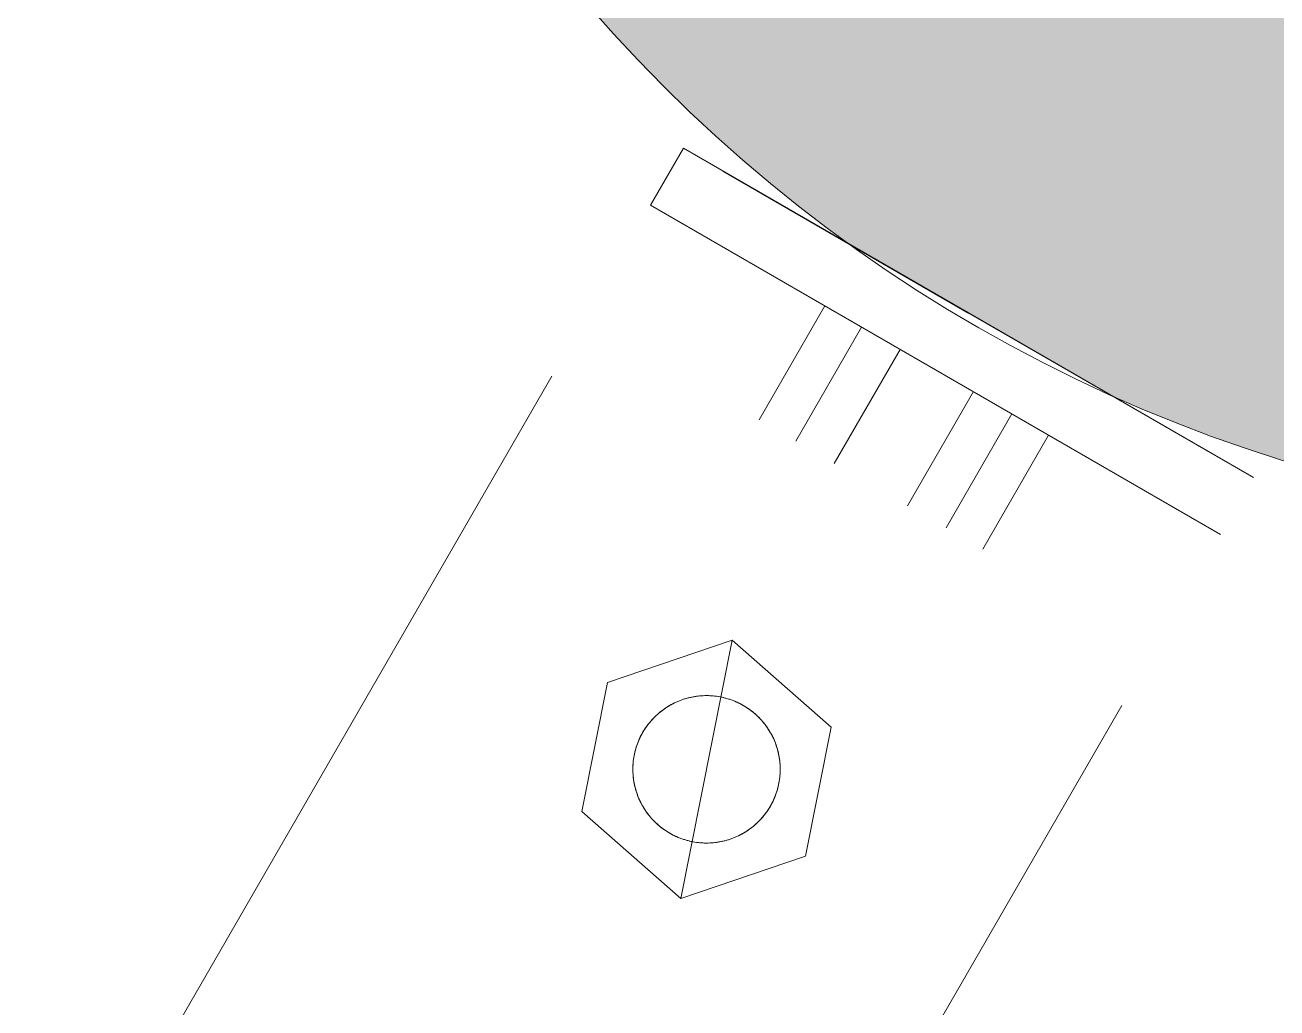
# Model space of a CAD drawing. Header units: millimetres. Extents: x 1.5 to 37.9, y -0.3 to 12.6.
# Drawn here: x 5.6119 to 5.707, y 2.6963 to 2.771 of the extents above; entities that cross this region are included whole.
import ezdxf

# ---------------------------------------------------------------- set-up
doc = ezdxf.new("R2010")
doc.units = ezdxf.units.MM
for name, color, linetype, lineweight in [('0.2', 6, 'Continuous', 15), ('0.3', 4, 'Continuous', 20), ('0.6', 1, 'Continuous', 60)]:
    doc.layers.add(name, color=color, linetype=linetype, lineweight=lineweight)

msp = doc.modelspace()

# ---------------------------------------------------------------- hatches: boundary and pattern name
at = {"layer": '0.6'}
h = msp.add_hatch(color=256, dxfattribs=at)
h.dxf.hatch_style = 1
h.paths.add_polyline_path([(5.721316, 2.959849, 0.084423), (5.68521, 2.946907), (5.683043, 2.945656, 0.21922), (5.628633, 2.866918), (5.662684, 2.866918, -0.275691), (5.721316, 2.925775)])
h.paths.add_polyline_path([(5.761316, 2.959849), (5.761316, 2.925775, -0.275691), (5.819947, 2.866918), (5.853999, 2.866918, 0.315371)])
h.paths.add_polyline_path([(5.853891, 2.826918), (5.819794, 2.826918, -0.273624), (5.761316, 2.768665), (5.761316, 2.73459, 0.313898)])
h.paths.add_polyline_path([(5.662838, 2.826918), (5.62874, 2.826918, 0.194312), (5.674414, 2.754432), (5.694412, 2.742886, 0.061764), (5.721316, 2.73459), (5.721316, 2.768665, -0.273624)])

# ---------------------------------------------------------------- linework, layer by layer
at = {"extrusion": (5.99695e-13, 1, 5.88456e-07)}
msp.add_lwpolyline([(-5.661945, 1.27466), (-5.661945, 1.35466)], dxfattribs=at)
at = {"extrusion": (3.97938e-14, 1, -1.51567e-07)}
msp.add_lwpolyline([(-5.705246, 1.274662), (-5.705246, 1.354662)], dxfattribs=at)
at = {"extrusion": (5.16305e-14, 1, -1.72657e-07)}
msp.add_lwpolyline([(-5.702746, 1.274662), (-5.702746, 1.354662)], dxfattribs=at)
at = {"layer": '0.2', "extrusion": (0.866031, -0.49999, 1.47234e-15)}
msp.add_lwpolyline([(5.202574, 1.254662), (5.203018, 1.254667), (5.203466, 1.254682), (5.203917, 1.254707), (5.204371, 1.254743), (5.204829, 1.254789), (5.205288, 1.254847), (5.20575, 1.254916), (5.206214, 1.254996), (5.206678, 1.255087), (5.207144, 1.255191), (5.207611, 1.255306), (5.208077, 1.255434), (5.208544, 1.255573), (5.209009, 1.255725), (5.209474, 1.255889), (5.209936, 1.256066), (5.210397, 1.256255), (5.210854, 1.256456), (5.211309, 1.25667), (5.21176, 1.256896), (5.212207, 1.257134), (5.212649, 1.257385), (5.213087, 1.257647), (5.213518, 1.257922), (5.213944, 1.258208), (5.214363, 1.258506), (5.214775, 1.258815), (5.21518, 1.259135), (5.215577, 1.259466), (5.215966, 1.259807), (5.216346, 1.260158), (5.216716, 1.26052), (5.217078, 1.26089), (5.217429, 1.26127), (5.217771, 1.261659), (5.218101, 1.262056), (5.218421, 1.262461), (5.21873, 1.262873), (5.219028, 1.263292), (5.219314, 1.263718), (5.219589, 1.264149), (5.219851, 1.264587), (5.220102, 1.265029), (5.22034, 1.265476), (5.220566, 1.265927), (5.22078, 1.266382), (5.220981, 1.266839), (5.22117, 1.2673), (5.221347, 1.267762), (5.221511, 1.268227), (5.221663, 1.268692), (5.221802, 1.269159), (5.22193, 1.269625), (5.222045, 1.270092), (5.222149, 1.270558), (5.22224, 1.271023), (5.222321, 1.271486), (5.222389, 1.271948), (5.222447, 1.272408), (5.222493, 1.272865), (5.222529, 1.273319), (5.222554, 1.27377), (5.222569, 1.274218), (5.222574, 1.274662)], dxfattribs=at)
at = {"layer": '0.2'}
for points in [[(5.661945, 2.761631), (5.659445, 2.757301)], [(5.705246, 2.736632), (5.661945, 2.761631)], [(5.705246, 2.736632), (5.661945, 2.761631)], [(5.702746, 2.732301), (5.659445, 2.757301)], [(5.702746, 2.732301), (5.659445, 2.757301)], [(5.667697, 2.740989), (5.672697, 2.74965)], [(5.667697, 2.740989), (5.672697, 2.74965)], [(5.667697, 2.740989), (5.672697, 2.74965)], [(5.670478, 2.739384), (5.675478, 2.748045)], [(5.670478, 2.739384), (5.675478, 2.748045)], [(5.670478, 2.739384), (5.675478, 2.748045)], [(5.67341, 2.737691), (5.67841, 2.746352)], [(5.67341, 2.737691), (5.67841, 2.746352)], [(5.67341, 2.737691), (5.67841, 2.746352)], [(5.611946, 2.675028), (5.651945, 2.74431)], [(5.611946, 2.675028), (5.651945, 2.74431)], [(5.678971, 2.734481), (5.683971, 2.743141)], [(5.678971, 2.734481), (5.683971, 2.743141)], [(5.678971, 2.734481), (5.683971, 2.743141)], [(5.681903, 2.732788), (5.686903, 2.741448)], [(5.681903, 2.732788), (5.686903, 2.741448)], [(5.681903, 2.732788), (5.686903, 2.741448)], [(5.684684, 2.731183), (5.689684, 2.739843)], [(5.684684, 2.731183), (5.689684, 2.739843)], [(5.684684, 2.731183), (5.689684, 2.739843)], [(5.665662, 2.72427), (5.656191, 2.72106)], [(5.665662, 2.72427), (5.656191, 2.72106)], [(5.656191, 2.72106), (5.665662, 2.72427)], [(5.656191, 2.72106), (5.665662, 2.72427)], [(5.661752, 2.704656), (5.665662, 2.72427)], [(5.673177, 2.717673), (5.665662, 2.72427)], [(5.673177, 2.717673), (5.665662, 2.72427)], [(5.665662, 2.72427), (5.673177, 2.717674)], [(5.665662, 2.72427), (5.673177, 2.717674)], [(5.656191, 2.72106), (5.654236, 2.711253)], [(5.656191, 2.72106), (5.654236, 2.711253)], [(5.654236, 2.711253), (5.656191, 2.72106)], [(5.654236, 2.711253), (5.656191, 2.72106)], [(5.655247, 2.650028), (5.695246, 2.719311)], [(5.655247, 2.650028), (5.695246, 2.719311)], [(5.671222, 2.707866), (5.673177, 2.717673)], [(5.671222, 2.707866), (5.673177, 2.717673)], [(5.673177, 2.717674), (5.671223, 2.707867)], [(5.673177, 2.717674), (5.671223, 2.707867)], [(5.654236, 2.711253), (5.661752, 2.704656)], [(5.654236, 2.711253), (5.661752, 2.704656)], [(5.661752, 2.704656), (5.654236, 2.711253)], [(5.661752, 2.704656), (5.654236, 2.711253)], [(5.671223, 2.707867), (5.661752, 2.704656)], [(5.671223, 2.707867), (5.661752, 2.704656)], [(5.661752, 2.704656), (5.671222, 2.707866)], [(5.661752, 2.704656), (5.671222, 2.707866)]]:
    msp.add_lwpolyline(points, dxfattribs=at)
at = {"layer": '0.2', "extrusion": (-2.51784e-08, 1.45355e-08, 1)}
msp.add_lwpolyline([(5.683632, 2.749082), (5.66494, 2.759873)], dxfattribs=at)
at = {"layer": '0.2', "extrusion": (0.866031, -0.49999, -1.81771e-16)}
msp.add_lwpolyline([(5.217574, 1.274662), (5.217571, 1.274329), (5.217559, 1.273993), (5.21754, 1.273655), (5.217514, 1.273314), (5.217479, 1.272971), (5.217436, 1.272626), (5.217384, 1.27228), (5.217324, 1.271932), (5.217255, 1.271584), (5.217177, 1.271234), (5.217091, 1.270884), (5.216995, 1.270534), (5.216891, 1.270185), (5.216777, 1.269836), (5.216654, 1.269487), (5.216521, 1.26914), (5.216379, 1.268795), (5.216228, 1.268452), (5.216068, 1.268111), (5.215899, 1.267772), (5.21572, 1.267437), (5.215532, 1.267105), (5.215335, 1.266777), (5.215129, 1.266454), (5.214915, 1.266134), (5.214691, 1.26582), (5.21446, 1.265511), (5.21422, 1.265207), (5.213971, 1.26491), (5.213715, 1.264618), (5.213452, 1.264333), (5.213181, 1.264055), (5.212903, 1.263784), (5.212618, 1.263521), (5.212326, 1.263265), (5.212029, 1.263016), (5.211725, 1.262776), (5.211416, 1.262545), (5.211102, 1.262321), (5.210782, 1.262107), (5.210459, 1.261901), (5.210131, 1.261704), (5.209799, 1.261516), (5.209464, 1.261338), (5.209125, 1.261168), (5.208784, 1.261008), (5.208441, 1.260857), (5.208096, 1.260715), (5.207749, 1.260583), (5.207401, 1.260459), (5.207051, 1.260345), (5.206702, 1.260241), (5.206352, 1.260145), (5.206002, 1.260059), (5.205652, 1.259981), (5.205304, 1.259912), (5.204956, 1.259852), (5.20461, 1.259801), (5.204265, 1.259757), (5.203922, 1.259722), (5.203581, 1.259696), (5.203243, 1.259677), (5.202907, 1.259665), (5.202574, 1.259662)], dxfattribs=at)
at = {"layer": '0.2', "extrusion": (5.57501e-13, 1, 5.67366e-07)}
msp.add_lwpolyline([(-5.659445, 1.27466), (-5.659445, 1.35466)], dxfattribs=at)
at = {"layer": '0.2', "extrusion": (0.045215, 0.987033, -0.154018)}
for points in [[(-5.543778, 1.758381), (-5.540927, 1.767966)], [(-5.543778, 1.728858), (-5.540927, 1.738443)], [(-5.543778, 1.758248), (-5.540927, 1.767833)], [(-5.552487, 1.755754), (-5.546785, 1.774924)], [(-5.552487, 1.726232), (-5.546785, 1.745402)], [(-5.555494, 1.772298), (-5.558344, 1.762713)], [(-5.555494, 1.742775), (-5.558344, 1.73319)], [(-5.555494, 1.772165), (-5.558344, 1.76258)], [(-5.53918, 1.757013), (-5.536329, 1.766598)], [(-5.53918, 1.72749), (-5.536329, 1.737075)], [(-5.53918, 1.75688), (-5.536329, 1.766465)], [(-5.550895, 1.77093), (-5.553746, 1.761345)], [(-5.550895, 1.741408), (-5.553746, 1.731823)], [(-5.550895, 1.770798), (-5.553746, 1.761213)]]:
    msp.add_lwpolyline(points, dxfattribs=at)
at = {"layer": '0.2', "extrusion": (0.199593, 0.944042, 0.262577)}
for points in [[(-4.981241, 0.259862), (-4.987512, 0.26765)], [(-4.981241, 0.231031), (-4.987512, 0.23882)], [(-4.981241, 0.259732), (-4.987512, 0.267521)], [(-4.999888, 0.257685), (-4.993617, 0.249896)], [(-4.999888, 0.228855), (-4.993617, 0.221066)], [(-4.999888, 0.257556), (-4.993617, 0.249767)], [(-4.97814, 0.262358), (-4.984412, 0.270147)], [(-4.97814, 0.233527), (-4.984412, 0.241316)], [(-4.97814, 0.262228), (-4.984412, 0.270017)], [(-4.996788, 0.260182), (-4.990516, 0.252393)], [(-4.996788, 0.231351), (-4.990516, 0.223562)], [(-4.996788, 0.260052), (-4.990516, 0.252263)]]:
    msp.add_lwpolyline(points, dxfattribs=at)
at = {"layer": '0.2', "extrusion": (0.19123, -0.31795, 0.928622)}
msp.add_lwpolyline([(6.287464, 0.201253), (6.28744, 0.201293), (6.28744, 0.201293), (6.287443, 0.201288)], close=True, dxfattribs=at)
at = {"layer": '0.2', "extrusion": (1, -2.25368e-08, -0.000114087)}
msp.add_lwpolyline([(2.74912, 1.978536), (2.749099, 1.870371)], dxfattribs=at)
at = {"layer": '0.2', "extrusion": (2.51777e-08, -1.45368e-08, 1)}
msp.add_lwpolyline([(5.683603, 2.749099), (5.702294, 2.738307)], dxfattribs=at)
at = {"layer": '0.2', "extrusion": (7.95454e-09, 1, -6.77715e-05)}
msp.add_lwpolyline([(-5.683615, 1.978074), (-5.683613, 1.999741)], dxfattribs=at)
at = {"layer": '0.2', "extrusion": (1, -2.25288e-08, -0.000114026)}
msp.add_lwpolyline([(2.749103, 1.978536), (2.749082, 1.870371)], dxfattribs=at)
at = {"layer": '0.2', "extrusion": (0.169311, -0.097749, 0.980703)}
for points in [[(5.217574, -3.226466), (5.217574, -3.216466)], [(5.217574, -3.232307), (5.217574, -3.222307)], [(5.217574, -3.226492), (5.217574, -3.216492)], [(5.217574, -3.216466), (5.217574, -3.226466)], [(5.217574, -3.222307), (5.217574, -3.232307)], [(5.217574, -3.216492), (5.217574, -3.226492)], [(5.207574, -3.226466), (5.207574, -3.216466)], [(5.207574, -3.232307), (5.207574, -3.222307)], [(5.207574, -3.226492), (5.207574, -3.216492)], [(5.207574, -3.216466), (5.207574, -3.226466)], [(5.207574, -3.222307), (5.207574, -3.232307)], [(5.207574, -3.216492), (5.207574, -3.226492)]]:
    msp.add_lwpolyline(points, dxfattribs=at)
at = {"layer": '0.2', "extrusion": (0.49999, 0.866031, 9.53668e-15)}
for points in [[(-3.552523, 1.321646), (-3.552587, 1.321539), (-3.552648, 1.32143), (-3.552708, 1.321318), (-3.552765, 1.321204), (-3.552821, 1.321088), (-3.552874, 1.32097), (-3.552925, 1.32085), (-3.552973, 1.320727), (-3.553019, 1.320603), (-3.553062, 1.320476), (-3.553102, 1.320348), (-3.553139, 1.320218), (-3.553174, 1.320086), (-3.553205, 1.319953), (-3.553233, 1.319818), (-3.553259, 1.319682), (-3.55328, 1.319544), (-3.553299, 1.319405), (-3.553314, 1.319266), (-3.553325, 1.319125), (-3.553333, 1.318983), (-3.553338, 1.318841), (-3.553339, 1.318698), (-3.553336, 1.318555), (-3.55333, 1.318412), (-3.553319, 1.318268), (-3.553305, 1.318125), (-3.553288, 1.317982), (-3.553266, 1.317839), (-3.553241, 1.317696), (-3.553213, 1.317554), (-3.55318, 1.317413), (-3.553144, 1.317273), (-3.553104, 1.317133), (-3.553061, 1.316995), (-3.553014, 1.316858), (-3.552964, 1.316723), (-3.552911, 1.316589), (-3.552854, 1.316457), (-3.552794, 1.316327), (-3.55273, 1.316198), (-3.552664, 1.316072), (-3.552595, 1.315948), (-3.552522, 1.315826), (-3.552448, 1.315706), (-3.55237, 1.315589), (-3.55229, 1.315474), (-3.552207, 1.315362), (-3.552122, 1.315253), (-3.552035, 1.315146), (-3.551946, 1.315042), (-3.551855, 1.314941), (-3.551762, 1.314842), (-3.551667, 1.314747), (-3.551571, 1.314654), (-3.551473, 1.314565), (-3.551374, 1.314478), (-3.551273, 1.314394), (-3.551172, 1.314314), (-3.551069, 1.314236), (-3.550966, 1.314162), (-3.550862, 1.31409), (-3.550757, 1.314021), (-3.550652, 1.313955), (-3.550545, 1.313892), (-3.550436, 1.313831), (-3.550324, 1.313771), (-3.55021, 1.313713), (-3.550094, 1.313658), (-3.549976, 1.313605), (-3.549855, 1.313554), (-3.549733, 1.313506), (-3.549609, 1.31346), (-3.549482, 1.313417), (-3.549354, 1.313377), (-3.549224, 1.31334), (-3.549092, 1.313305), (-3.548959, 1.313274), (-3.548824, 1.313245), (-3.548687, 1.31322), (-3.54855, 1.313198), (-3.548411, 1.31318), (-3.548271, 1.313165), (-3.548131, 1.313153), (-3.547989, 1.313145), (-3.547847, 1.313141), (-3.547704, 1.31314), (-3.547561, 1.313143), (-3.547418, 1.313149), (-3.547274, 1.31316), (-3.547131, 1.313173), (-3.546987, 1.313191), (-3.546844, 1.313212), (-3.546702, 1.313237), (-3.54656, 1.313266), (-3.546419, 1.313299), (-3.546278, 1.313335), (-3.546139, 1.313374), (-3.546001, 1.313418), (-3.545864, 1.313464), (-3.545729, 1.313515), (-3.545595, 1.313568), (-3.545463, 1.313625), (-3.545333, 1.313685), (-3.545204, 1.313749), (-3.545078, 1.313815), (-3.544954, 1.313884), (-3.544832, 1.313956), (-3.544712, 1.314031), (-3.544595, 1.314109), (-3.54448, 1.314189), (-3.544368, 1.314272), (-3.544258, 1.314357), (-3.544152, 1.314444), (-3.544048, 1.314533), (-3.543946, 1.314624), (-3.543848, 1.314717), (-3.543753, 1.314812), (-3.54366, 1.314908), (-3.54357, 1.315006), (-3.543484, 1.315105), (-3.5434, 1.315205), (-3.54332, 1.315307), (-3.543242, 1.315409), (-3.543167, 1.315513), (-3.543096, 1.315617), (-3.543027, 1.315722), (-3.542961, 1.315827), (-3.542898, 1.315934), (-3.542836, 1.316043), (-3.542777, 1.316155), (-3.542719, 1.316269), (-3.542664, 1.316385), (-3.542611, 1.316503), (-3.54256, 1.316623), (-3.542512, 1.316746), (-3.542466, 1.31687), (-3.542423, 1.316997), (-3.542383, 1.317125), (-3.542345, 1.317255), (-3.542311, 1.317387), (-3.542279, 1.31752), (-3.542251, 1.317655), (-3.542226, 1.317791), (-3.542204, 1.317929), (-3.542186, 1.318068), (-3.542171, 1.318207), (-3.542159, 1.318348), (-3.542151, 1.31849), (-3.542147, 1.318632), (-3.542146, 1.318775), (-3.542149, 1.318918), (-3.542155, 1.319061), (-3.542165, 1.319205), (-3.542179, 1.319348), (-3.542197, 1.319491), (-3.542218, 1.319634), (-3.542243, 1.319777), (-3.542272, 1.319919), (-3.542304, 1.32006), (-3.542341, 1.3202), (-3.54238, 1.32034), (-3.542423, 1.320478), (-3.54247, 1.320615), (-3.54252, 1.32075), (-3.542574, 1.320884), (-3.542631, 1.321016), (-3.542691, 1.321146), (-3.542754, 1.321275), (-3.542821, 1.321401), (-3.54289, 1.321525), (-3.542962, 1.321647), (-3.543037, 1.321767), (-3.543115, 1.321884), (-3.543195, 1.321999), (-3.543277, 1.322111), (-3.543362, 1.32222), (-3.543449, 1.322327), (-3.543539, 1.322431), (-3.54363, 1.322532), (-3.543723, 1.322631), (-3.543818, 1.322726), (-3.543914, 1.322819), (-3.544012, 1.322908), (-3.544111, 1.322995), (-3.544211, 1.323079), (-3.544313, 1.323159), (-3.544415, 1.323237), (-3.544519, 1.323311), (-3.544623, 1.323383), (-3.544728, 1.323452), (-3.544833, 1.323518), (-3.54494, 1.323581), (-3.545049, 1.323642), (-3.545161, 1.323702), (-3.545274, 1.32376), (-3.545391, 1.323815), (-3.545509, 1.323868), (-3.545629, 1.323919), (-3.545752, 1.323967), (-3.545876, 1.324013), (-3.546003, 1.324056), (-3.546131, 1.324096), (-3.546261, 1.324133), (-3.546393, 1.324168), (-3.546526, 1.324199), (-3.546661, 1.324228), (-3.546797, 1.324253), (-3.546935, 1.324275), (-3.547074, 1.324293), (-3.547213, 1.324308), (-3.547354, 1.32432), (-3.547496, 1.324328), (-3.547638, 1.324332), (-3.54778, 1.324333), (-3.547924, 1.32433), (-3.548067, 1.324324), (-3.54821, 1.324314), (-3.548354, 1.3243), (-3.548497, 1.324282), (-3.54864, 1.324261), (-3.548783, 1.324236), (-3.548925, 1.324207), (-3.549066, 1.324174), (-3.549206, 1.324138), (-3.549345, 1.324099), (-3.549484, 1.324055), (-3.54962, 1.324009), (-3.549756, 1.323958), (-3.54989, 1.323905), (-3.550022, 1.323848), (-3.550152, 1.323788), (-3.55028, 1.323724), (-3.550407, 1.323658), (-3.550531, 1.323589), (-3.550653, 1.323517), (-3.550773, 1.323442), (-3.55089, 1.323364), (-3.551005, 1.323284), (-3.551117, 1.323201), (-3.551226, 1.323116), (-3.551333, 1.323029), (-3.551437, 1.32294), (-3.551538, 1.322849), (-3.551637, 1.322756), (-3.551732, 1.322661), (-3.551825, 1.322565), (-3.551914, 1.322467), (-3.552001, 1.322368), (-3.552084, 1.322268), (-3.552165, 1.322166), (-3.552243, 1.322064), (-3.552317, 1.32196), (-3.552389, 1.321856), (-3.552458, 1.321751)], [(-3.552523, 1.291767), (-3.552587, 1.29166), (-3.552648, 1.29155), (-3.552708, 1.291439), (-3.552765, 1.291325), (-3.552821, 1.291209), (-3.552874, 1.291091), (-3.552925, 1.29097), (-3.552973, 1.290848), (-3.553019, 1.290723), (-3.553062, 1.290597), (-3.553102, 1.290469), (-3.553139, 1.290339), (-3.553174, 1.290207), (-3.553205, 1.290074), (-3.553233, 1.289939), (-3.553259, 1.289802), (-3.55328, 1.289665), (-3.553299, 1.289526), (-3.553314, 1.289386), (-3.553325, 1.289246), (-3.553333, 1.289104), (-3.553338, 1.288962), (-3.553339, 1.288819), (-3.553336, 1.288676), (-3.55333, 1.288533), (-3.553319, 1.288389), (-3.553305, 1.288246), (-3.553288, 1.288102), (-3.553266, 1.287959), (-3.553241, 1.287817), (-3.553213, 1.287675), (-3.55318, 1.287534), (-3.553144, 1.287393), (-3.553104, 1.287254), (-3.553061, 1.287116), (-3.553014, 1.286979), (-3.552964, 1.286844), (-3.552911, 1.28671), (-3.552854, 1.286578), (-3.552794, 1.286448), (-3.55273, 1.286319), (-3.552664, 1.286193), (-3.552595, 1.286069), (-3.552522, 1.285947), (-3.552448, 1.285827), (-3.55237, 1.28571), (-3.55229, 1.285595), (-3.552207, 1.285483), (-3.552122, 1.285373), (-3.552035, 1.285267), (-3.551946, 1.285163), (-3.551855, 1.285061), (-3.551762, 1.284963), (-3.551667, 1.284868), (-3.551571, 1.284775), (-3.551473, 1.284685), (-3.551374, 1.284599), (-3.551273, 1.284515), (-3.551172, 1.284435), (-3.551069, 1.284357), (-3.550966, 1.284282), (-3.550862, 1.284211), (-3.550757, 1.284142), (-3.550652, 1.284076), (-3.550545, 1.284013), (-3.550436, 1.283951), (-3.550324, 1.283892), (-3.55021, 1.283834), (-3.550094, 1.283779), (-3.549976, 1.283726), (-3.549855, 1.283675), (-3.549733, 1.283627), (-3.549609, 1.283581), (-3.549482, 1.283538), (-3.549354, 1.283498), (-3.549224, 1.28346), (-3.549092, 1.283426), (-3.548959, 1.283394), (-3.548824, 1.283366), (-3.548687, 1.283341), (-3.54855, 1.283319), (-3.548411, 1.283301), (-3.548271, 1.283286), (-3.548131, 1.283274), (-3.547989, 1.283266), (-3.547847, 1.283262), (-3.547704, 1.283261), (-3.547561, 1.283264), (-3.547418, 1.28327), (-3.547274, 1.28328), (-3.547131, 1.283294), (-3.546987, 1.283312), (-3.546844, 1.283333), (-3.546702, 1.283358), (-3.54656, 1.283387), (-3.546419, 1.283419), (-3.546278, 1.283456), (-3.546139, 1.283495), (-3.546001, 1.283538), (-3.545864, 1.283585), (-3.545729, 1.283635), (-3.545595, 1.283689), (-3.545463, 1.283746), (-3.545333, 1.283806), (-3.545204, 1.283869), (-3.545078, 1.283936), (-3.544954, 1.284005), (-3.544832, 1.284077), (-3.544712, 1.284152), (-3.544595, 1.28423), (-3.54448, 1.28431), (-3.544368, 1.284392), (-3.544258, 1.284477), (-3.544152, 1.284564), (-3.544048, 1.284654), (-3.543946, 1.284745), (-3.543848, 1.284838), (-3.543753, 1.284933), (-3.54366, 1.285029), (-3.54357, 1.285127), (-3.543484, 1.285226), (-3.5434, 1.285326), (-3.54332, 1.285428), (-3.543242, 1.28553), (-3.543167, 1.285634), (-3.543096, 1.285738), (-3.543027, 1.285843), (-3.542961, 1.285948), (-3.542898, 1.286055), (-3.542836, 1.286164), (-3.542777, 1.286276), (-3.542719, 1.286389), (-3.542664, 1.286505), (-3.542611, 1.286624), (-3.54256, 1.286744), (-3.542512, 1.286867), (-3.542466, 1.286991), (-3.542423, 1.287118), (-3.542383, 1.287246), (-3.542345, 1.287376), (-3.542311, 1.287508), (-3.542279, 1.287641), (-3.542251, 1.287776), (-3.542226, 1.287912), (-3.542204, 1.28805), (-3.542186, 1.288188), (-3.542171, 1.288328), (-3.542159, 1.288469), (-3.542151, 1.28861), (-3.542147, 1.288753), (-3.542146, 1.288895), (-3.542149, 1.289038), (-3.542155, 1.289182), (-3.542165, 1.289325), (-3.542179, 1.289469), (-3.542197, 1.289612), (-3.542218, 1.289755), (-3.542243, 1.289898), (-3.542272, 1.29004), (-3.542304, 1.290181), (-3.542341, 1.290321), (-3.54238, 1.29046), (-3.542423, 1.290599), (-3.54247, 1.290735), (-3.54252, 1.290871), (-3.542574, 1.291005), (-3.542631, 1.291137), (-3.542691, 1.291267), (-3.542754, 1.291395), (-3.542821, 1.291522), (-3.54289, 1.291646), (-3.542962, 1.291768), (-3.543037, 1.291888), (-3.543115, 1.292005), (-3.543195, 1.29212), (-3.543277, 1.292232), (-3.543362, 1.292341), (-3.543449, 1.292448), (-3.543539, 1.292552), (-3.54363, 1.292653), (-3.543723, 1.292752), (-3.543818, 1.292847), (-3.543914, 1.29294), (-3.544012, 1.293029), (-3.544111, 1.293116), (-3.544211, 1.293199), (-3.544313, 1.29328), (-3.544415, 1.293358), (-3.544519, 1.293432), (-3.544623, 1.293504), (-3.544728, 1.293573), (-3.544833, 1.293638), (-3.54494, 1.293702), (-3.545049, 1.293763), (-3.545161, 1.293823), (-3.545274, 1.29388), (-3.545391, 1.293936), (-3.545509, 1.293989), (-3.545629, 1.29404), (-3.545752, 1.294088), (-3.545876, 1.294134), (-3.546003, 1.294177), (-3.546131, 1.294217), (-3.546261, 1.294254), (-3.546393, 1.294289), (-3.546526, 1.29432), (-3.546661, 1.294348), (-3.546797, 1.294374), (-3.546935, 1.294395), (-3.547074, 1.294414), (-3.547213, 1.294429), (-3.547354, 1.29444), (-3.547496, 1.294448), (-3.547638, 1.294453), (-3.54778, 1.294454), (-3.547924, 1.294451), (-3.548067, 1.294444), (-3.54821, 1.294434), (-3.548354, 1.29442), (-3.548497, 1.294403), (-3.54864, 1.294381), (-3.548783, 1.294356), (-3.548925, 1.294328), (-3.549066, 1.294295), (-3.549206, 1.294259), (-3.549345, 1.294219), (-3.549484, 1.294176), (-3.54962, 1.294129), (-3.549756, 1.294079), (-3.54989, 1.294026), (-3.550022, 1.293969), (-3.550152, 1.293909), (-3.55028, 1.293845), (-3.550407, 1.293779), (-3.550531, 1.29371), (-3.550653, 1.293637), (-3.550773, 1.293562), (-3.55089, 1.293485), (-3.551005, 1.293405), (-3.551117, 1.293322), (-3.551226, 1.293237), (-3.551333, 1.29315), (-3.551437, 1.293061), (-3.551538, 1.29297), (-3.551637, 1.292877), (-3.551732, 1.292782), (-3.551825, 1.292686), (-3.551914, 1.292588), (-3.552001, 1.292489), (-3.552084, 1.292388), (-3.552165, 1.292287), (-3.552243, 1.292184), (-3.552317, 1.292081), (-3.552389, 1.291977), (-3.552458, 1.291872)]]:
    msp.add_lwpolyline(points, close=True, dxfattribs=at)
at = {"layer": '0.2', "extrusion": (0.49999, 0.866031, 2.63427e-15)}
for points in [[(-3.541146, 1.311221), (-3.550953, 1.309266), (-3.557549, 1.316781), (-3.554339, 1.326252), (-3.544532, 1.328207), (-3.537935, 1.320692)], [(-3.541146, 1.281342), (-3.550953, 1.279387), (-3.557549, 1.286902), (-3.554339, 1.296373), (-3.544532, 1.298328), (-3.537935, 1.290812)]]:
    msp.add_lwpolyline(points, close=True, dxfattribs=at)
at = {"layer": '0.2', "extrusion": (0.866031, -0.49999, 4.9078e-15)}
msp.add_lwpolyline([(5.202574, 1.254662), (5.203018, 1.254667), (5.203466, 1.254682), (5.203917, 1.254707), (5.204371, 1.254743), (5.204829, 1.254789), (5.205288, 1.254847), (5.20575, 1.254916), (5.206214, 1.254996), (5.206678, 1.255087), (5.207144, 1.255191), (5.207611, 1.255306), (5.208077, 1.255434), (5.208544, 1.255573), (5.209009, 1.255725), (5.209474, 1.255889), (5.209936, 1.256066), (5.210397, 1.256255), (5.210854, 1.256456), (5.211309, 1.25667), (5.21176, 1.256896), (5.212207, 1.257134), (5.212649, 1.257385), (5.213087, 1.257647), (5.213518, 1.257922), (5.213944, 1.258208), (5.214363, 1.258506), (5.214775, 1.258815), (5.21518, 1.259135), (5.215577, 1.259466), (5.215966, 1.259807), (5.216346, 1.260158), (5.216716, 1.26052), (5.217078, 1.26089), (5.217429, 1.26127), (5.217771, 1.261659), (5.218101, 1.262056), (5.218421, 1.262461), (5.21873, 1.262873), (5.219028, 1.263292), (5.219314, 1.263718), (5.219589, 1.264149), (5.219851, 1.264587), (5.220102, 1.265029), (5.22034, 1.265476), (5.220566, 1.265927), (5.22078, 1.266382), (5.220981, 1.266839), (5.22117, 1.2673), (5.221347, 1.267762), (5.221511, 1.268227), (5.221663, 1.268692), (5.221802, 1.269159), (5.22193, 1.269625), (5.222045, 1.270092), (5.222149, 1.270558), (5.22224, 1.271023), (5.222321, 1.271486), (5.222389, 1.271948), (5.222447, 1.272408), (5.222493, 1.272865), (5.222529, 1.273319), (5.222554, 1.27377), (5.222569, 1.274218), (5.222574, 1.274662)], dxfattribs=at)
at = {"layer": '0.2', "extrusion": (0.866031, -0.49999, -2.03583e-15)}
msp.add_lwpolyline([(5.217574, 1.274662), (5.217571, 1.274329), (5.217559, 1.273993), (5.21754, 1.273655), (5.217514, 1.273314), (5.217479, 1.272971), (5.217436, 1.272626), (5.217384, 1.27228), (5.217324, 1.271932), (5.217255, 1.271584), (5.217177, 1.271234), (5.217091, 1.270884), (5.216995, 1.270534), (5.216891, 1.270185), (5.216777, 1.269836), (5.216654, 1.269487), (5.216521, 1.26914), (5.216379, 1.268795), (5.216228, 1.268452), (5.216068, 1.268111), (5.215899, 1.267772), (5.21572, 1.267437), (5.215532, 1.267105), (5.215335, 1.266777), (5.215129, 1.266454), (5.214915, 1.266134), (5.214691, 1.26582), (5.21446, 1.265511), (5.21422, 1.265207), (5.213971, 1.26491), (5.213715, 1.264618), (5.213452, 1.264333), (5.213181, 1.264055), (5.212903, 1.263784), (5.212618, 1.263521), (5.212326, 1.263265), (5.212029, 1.263016), (5.211725, 1.262776), (5.211416, 1.262545), (5.211102, 1.262321), (5.210782, 1.262107), (5.210459, 1.261901), (5.210131, 1.261704), (5.209799, 1.261516), (5.209464, 1.261338), (5.209125, 1.261168), (5.208784, 1.261008), (5.208441, 1.260857), (5.208096, 1.260715), (5.207749, 1.260583), (5.207401, 1.260459), (5.207051, 1.260345), (5.206702, 1.260241), (5.206352, 1.260145), (5.206002, 1.260059), (5.205652, 1.259981), (5.205304, 1.259912), (5.204956, 1.259852), (5.20461, 1.259801), (5.204265, 1.259757), (5.203922, 1.259722), (5.203581, 1.259696), (5.203243, 1.259677), (5.202907, 1.259665), (5.202574, 1.259662)], dxfattribs=at)
at = {"layer": '0.2'}
for points in [[(5.654236, 2.711253), (5.661752, 2.704656), (5.671223, 2.707867), (5.673177, 2.717674), (5.665662, 2.72427), (5.656191, 2.72106)], [(5.666616, 2.709682), (5.666509, 2.709619), (5.6664, 2.709557), (5.666288, 2.709498), (5.666175, 2.70944), (5.666059, 2.709385), (5.66594, 2.709331), (5.66582, 2.709281), (5.665698, 2.709232), (5.665573, 2.709187), (5.665447, 2.709144), (5.665318, 2.709103), (5.665188, 2.709066), (5.665056, 2.709032), (5.664923, 2.709), (5.664788, 2.708972), (5.664652, 2.708947), (5.664514, 2.708925), (5.664376, 2.708907), (5.664236, 2.708892), (5.664095, 2.70888), (5.663954, 2.708872), (5.663811, 2.708867), (5.663669, 2.708867), (5.663526, 2.708869), (5.663382, 2.708876), (5.663239, 2.708886), (5.663095, 2.7089), (5.662952, 2.708918), (5.662809, 2.708939), (5.662666, 2.708964), (5.662524, 2.708993), (5.662383, 2.709025), (5.662243, 2.709061), (5.662104, 2.709101), (5.661966, 2.709144), (5.661829, 2.709191), (5.661693, 2.709241), (5.66156, 2.709295), (5.661427, 2.709352), (5.661297, 2.709412), (5.661169, 2.709475), (5.661042, 2.709541), (5.660918, 2.709611), (5.660796, 2.709683), (5.660676, 2.709758), (5.660559, 2.709835), (5.660444, 2.709916), (5.660332, 2.709998), (5.660223, 2.710083), (5.660116, 2.71017), (5.660012, 2.710259), (5.659911, 2.710351), (5.659812, 2.710444), (5.659717, 2.710538), (5.659625, 2.710635), (5.659535, 2.710732), (5.659448, 2.710832), (5.659365, 2.710932), (5.659284, 2.711033), (5.659207, 2.711136), (5.659132, 2.711239), (5.65906, 2.711344), (5.658992, 2.711448), (5.658926, 2.711554), (5.658862, 2.711661), (5.658801, 2.71177), (5.658741, 2.711881), (5.658684, 2.711995), (5.658628, 2.712111), (5.658575, 2.71223), (5.658524, 2.71235), (5.658476, 2.712472), (5.658431, 2.712597), (5.658387, 2.712723), (5.658347, 2.712852), (5.65831, 2.712982), (5.658275, 2.713113), (5.658244, 2.713247), (5.658216, 2.713382), (5.658191, 2.713518), (5.658169, 2.713656), (5.65815, 2.713794), (5.658135, 2.713934), (5.658124, 2.714075), (5.658116, 2.714216), (5.658111, 2.714358), (5.65811, 2.714501), (5.658113, 2.714644), (5.65812, 2.714788), (5.65813, 2.714931), (5.658144, 2.715075), (5.658161, 2.715218), (5.658183, 2.715361), (5.658208, 2.715503), (5.658237, 2.715645), (5.658269, 2.715787), (5.658305, 2.715927), (5.658345, 2.716066), (5.658388, 2.716204), (5.658435, 2.716341), (5.658485, 2.716477), (5.658539, 2.71661), (5.658595, 2.716742), (5.658656, 2.716873), (5.658719, 2.717001), (5.658785, 2.717128), (5.658854, 2.717252), (5.658927, 2.717374), (5.659002, 2.717493), (5.659079, 2.717611), (5.659159, 2.717725), (5.659242, 2.717838), (5.659327, 2.717947), (5.659414, 2.718054), (5.659503, 2.718158), (5.659594, 2.718259), (5.659687, 2.718357), (5.659782, 2.718453), (5.659878, 2.718545), (5.659976, 2.718635), (5.660075, 2.718722), (5.660176, 2.718805), (5.660277, 2.718886), (5.66038, 2.718963), (5.660483, 2.719038), (5.660587, 2.71911), (5.660692, 2.719178), (5.660798, 2.719244), (5.660904, 2.719307), (5.661014, 2.719369), (5.661125, 2.719429), (5.661239, 2.719486), (5.661355, 2.719542), (5.661473, 2.719595), (5.661594, 2.719645), (5.661716, 2.719694), (5.661841, 2.719739), (5.661967, 2.719782), (5.662095, 2.719823), (5.662225, 2.71986), (5.662357, 2.719895), (5.662491, 2.719926), (5.662625, 2.719954), (5.662762, 2.719979), (5.662899, 2.720001), (5.663038, 2.72002), (5.663178, 2.720035), (5.663318, 2.720046), (5.66346, 2.720054), (5.663602, 2.720059), (5.663745, 2.72006), (5.663888, 2.720057), (5.664031, 2.72005), (5.664175, 2.72004), (5.664318, 2.720026), (5.664462, 2.720009), (5.664605, 2.719987), (5.664747, 2.719962), (5.664889, 2.719933), (5.66503, 2.719901), (5.665171, 2.719865), (5.66531, 2.719825), (5.665448, 2.719782), (5.665585, 2.719735), (5.66572, 2.719685), (5.665854, 2.719631), (5.665986, 2.719574), (5.666117, 2.719514), (5.666245, 2.719451), (5.666371, 2.719385), (5.666496, 2.719315), (5.666618, 2.719243), (5.666737, 2.719168), (5.666854, 2.719091), (5.666969, 2.719011), (5.667081, 2.718928), (5.667191, 2.718843), (5.667298, 2.718756), (5.667402, 2.718667), (5.667503, 2.718576), (5.667601, 2.718483), (5.667697, 2.718388), (5.667789, 2.718292), (5.667879, 2.718194), (5.667965, 2.718095), (5.668049, 2.717994), (5.668129, 2.717893), (5.668207, 2.71779), (5.668282, 2.717687), (5.668353, 2.717583), (5.668422, 2.717478), (5.668488, 2.717372), (5.668551, 2.717265), (5.668613, 2.717156), (5.668672, 2.717045), (5.66873, 2.716931), (5.668785, 2.716815), (5.668838, 2.716697), (5.668889, 2.716576), (5.668937, 2.716454), (5.668983, 2.716329), (5.669026, 2.716203), (5.669066, 2.716075), (5.669104, 2.715944), (5.669138, 2.715813), (5.66917, 2.715679), (5.669198, 2.715544), (5.669223, 2.715408), (5.669245, 2.715271), (5.669263, 2.715132), (5.669278, 2.714992), (5.66929, 2.714851), (5.669298, 2.71471), (5.669302, 2.714568), (5.669303, 2.714425), (5.6693, 2.714282), (5.669294, 2.714138), (5.669284, 2.713995), (5.66927, 2.713852), (5.669252, 2.713708), (5.669231, 2.713565), (5.669206, 2.713423), (5.669177, 2.713281), (5.669145, 2.71314), (5.669109, 2.712999), (5.669069, 2.71286), (5.669026, 2.712722), (5.668979, 2.712585), (5.668929, 2.71245), (5.668875, 2.712316), (5.668818, 2.712184), (5.668758, 2.712053), (5.668695, 2.711925), (5.668628, 2.711799), (5.668559, 2.711674), (5.668487, 2.711552), (5.668412, 2.711433), (5.668334, 2.711315), (5.668254, 2.711201), (5.668172, 2.711089), (5.668087, 2.710979), (5.668, 2.710872), (5.66791, 2.710768), (5.667819, 2.710667), (5.667726, 2.710569), (5.667632, 2.710473), (5.667535, 2.710381), (5.667437, 2.710291), (5.667338, 2.710205), (5.667238, 2.710121), (5.667136, 2.71004), (5.667034, 2.709963), (5.66693, 2.709888), (5.666826, 2.709816), (5.666721, 2.709748)], [(5.666616, 2.709682), (5.666509, 2.709619), (5.6664, 2.709557), (5.666288, 2.709498), (5.666175, 2.70944), (5.666059, 2.709385), (5.66594, 2.709331), (5.66582, 2.709281), (5.665698, 2.709232), (5.665573, 2.709187), (5.665447, 2.709144), (5.665318, 2.709103), (5.665188, 2.709066), (5.665056, 2.709032), (5.664923, 2.709), (5.664788, 2.708972), (5.664652, 2.708947), (5.664514, 2.708925), (5.664376, 2.708907), (5.664236, 2.708892), (5.664095, 2.70888), (5.663954, 2.708872), (5.663811, 2.708867), (5.663669, 2.708867), (5.663526, 2.708869), (5.663382, 2.708876), (5.663239, 2.708886), (5.663095, 2.7089), (5.662952, 2.708918), (5.662809, 2.708939), (5.662666, 2.708964), (5.662524, 2.708993), (5.662383, 2.709025), (5.662243, 2.709061), (5.662104, 2.709101), (5.661966, 2.709144), (5.661829, 2.709191), (5.661693, 2.709241), (5.66156, 2.709295), (5.661427, 2.709352), (5.661297, 2.709412), (5.661169, 2.709475), (5.661042, 2.709541), (5.660918, 2.709611), (5.660796, 2.709683), (5.660676, 2.709758), (5.660559, 2.709835), (5.660444, 2.709916), (5.660332, 2.709998), (5.660223, 2.710083), (5.660116, 2.71017), (5.660012, 2.710259), (5.659911, 2.710351), (5.659812, 2.710444), (5.659717, 2.710538), (5.659625, 2.710635), (5.659535, 2.710732), (5.659448, 2.710832), (5.659365, 2.710932), (5.659284, 2.711033), (5.659207, 2.711136), (5.659132, 2.711239), (5.65906, 2.711344), (5.658992, 2.711448), (5.658926, 2.711554), (5.658862, 2.711661), (5.658801, 2.71177), (5.658741, 2.711881), (5.658684, 2.711995), (5.658628, 2.712111), (5.658575, 2.71223), (5.658524, 2.71235), (5.658476, 2.712472), (5.658431, 2.712597), (5.658387, 2.712723), (5.658347, 2.712852), (5.65831, 2.712982), (5.658275, 2.713113), (5.658244, 2.713247), (5.658216, 2.713382), (5.658191, 2.713518), (5.658169, 2.713656), (5.65815, 2.713794), (5.658135, 2.713934), (5.658124, 2.714075), (5.658116, 2.714216), (5.658111, 2.714358), (5.65811, 2.714501), (5.658113, 2.714644), (5.65812, 2.714788), (5.65813, 2.714931), (5.658144, 2.715075), (5.658161, 2.715218), (5.658183, 2.715361), (5.658208, 2.715503), (5.658237, 2.715645), (5.658269, 2.715787), (5.658305, 2.715927), (5.658345, 2.716066), (5.658388, 2.716204), (5.658435, 2.716341), (5.658485, 2.716477), (5.658539, 2.71661), (5.658595, 2.716742), (5.658656, 2.716873), (5.658719, 2.717001), (5.658785, 2.717128), (5.658854, 2.717252), (5.658927, 2.717374), (5.659002, 2.717493), (5.659079, 2.717611), (5.659159, 2.717725), (5.659242, 2.717838), (5.659327, 2.717947), (5.659414, 2.718054), (5.659503, 2.718158), (5.659594, 2.718259), (5.659687, 2.718357), (5.659782, 2.718453), (5.659878, 2.718545), (5.659976, 2.718635), (5.660075, 2.718722), (5.660176, 2.718805), (5.660277, 2.718886), (5.66038, 2.718963), (5.660483, 2.719038), (5.660587, 2.71911), (5.660692, 2.719178), (5.660798, 2.719244), (5.660904, 2.719307), (5.661014, 2.719369), (5.661125, 2.719429), (5.661239, 2.719486), (5.661355, 2.719542), (5.661473, 2.719595), (5.661594, 2.719645), (5.661716, 2.719694), (5.661841, 2.719739), (5.661967, 2.719782), (5.662095, 2.719823), (5.662225, 2.71986), (5.662357, 2.719895), (5.662491, 2.719926), (5.662625, 2.719954), (5.662762, 2.719979), (5.662899, 2.720001), (5.663038, 2.72002), (5.663178, 2.720035), (5.663318, 2.720046), (5.66346, 2.720054), (5.663602, 2.720059), (5.663745, 2.72006), (5.663888, 2.720057), (5.664031, 2.72005), (5.664175, 2.72004), (5.664318, 2.720026), (5.664462, 2.720009), (5.664605, 2.719987), (5.664747, 2.719962), (5.664889, 2.719933), (5.66503, 2.719901), (5.665171, 2.719865), (5.66531, 2.719825), (5.665448, 2.719782), (5.665585, 2.719735), (5.66572, 2.719685), (5.665854, 2.719631), (5.665986, 2.719574), (5.666117, 2.719514), (5.666245, 2.719451), (5.666371, 2.719385), (5.666496, 2.719315), (5.666618, 2.719243), (5.666737, 2.719168), (5.666854, 2.719091), (5.666969, 2.719011), (5.667081, 2.718928), (5.667191, 2.718843), (5.667298, 2.718756), (5.667402, 2.718667), (5.667503, 2.718576), (5.667601, 2.718483), (5.667697, 2.718388), (5.667789, 2.718292), (5.667879, 2.718194), (5.667965, 2.718095), (5.668049, 2.717994), (5.668129, 2.717893), (5.668207, 2.71779), (5.668282, 2.717687), (5.668353, 2.717583), (5.668422, 2.717478), (5.668488, 2.717372), (5.668551, 2.717265), (5.668613, 2.717156), (5.668672, 2.717045), (5.66873, 2.716931), (5.668785, 2.716815), (5.668838, 2.716697), (5.668889, 2.716576), (5.668937, 2.716454), (5.668983, 2.716329), (5.669026, 2.716203), (5.669066, 2.716075), (5.669104, 2.715944), (5.669138, 2.715813), (5.66917, 2.715679), (5.669198, 2.715544), (5.669223, 2.715408), (5.669245, 2.715271), (5.669263, 2.715132), (5.669278, 2.714992), (5.66929, 2.714851), (5.669298, 2.71471), (5.669302, 2.714568), (5.669303, 2.714425), (5.6693, 2.714282), (5.669294, 2.714138), (5.669284, 2.713995), (5.66927, 2.713852), (5.669252, 2.713708), (5.669231, 2.713565), (5.669206, 2.713423), (5.669177, 2.713281), (5.669145, 2.71314), (5.669109, 2.712999), (5.669069, 2.71286), (5.669026, 2.712722), (5.668979, 2.712585), (5.668929, 2.71245), (5.668875, 2.712316), (5.668818, 2.712184), (5.668758, 2.712053), (5.668695, 2.711925), (5.668628, 2.711799), (5.668559, 2.711674), (5.668487, 2.711552), (5.668412, 2.711433), (5.668334, 2.711315), (5.668254, 2.711201), (5.668172, 2.711089), (5.668087, 2.710979), (5.668, 2.710872), (5.66791, 2.710768), (5.667819, 2.710667), (5.667726, 2.710569), (5.667632, 2.710473), (5.667535, 2.710381), (5.667437, 2.710291), (5.667338, 2.710205), (5.667238, 2.710121), (5.667136, 2.71004), (5.667034, 2.709963), (5.66693, 2.709888), (5.666826, 2.709816), (5.666721, 2.709748)], [(5.669302, 2.714592), (5.669303, 2.714468), (5.669302, 2.714343), (5.669298, 2.714216), (5.669291, 2.714089), (5.669281, 2.713961), (5.669268, 2.713832), (5.669251, 2.713702), (5.669232, 2.713572), (5.669209, 2.713441), (5.669183, 2.71331), (5.669154, 2.713179), (5.669121, 2.713048), (5.669085, 2.712916), (5.669046, 2.712785), (5.669003, 2.712654), (5.668957, 2.712524), (5.668907, 2.712393), (5.668853, 2.712264), (5.668796, 2.712136), (5.668736, 2.712008), (5.668672, 2.711881), (5.668605, 2.711756), (5.668534, 2.711632), (5.66846, 2.711509), (5.668383, 2.711388), (5.668303, 2.711269), (5.668219, 2.711152), (5.668132, 2.711037), (5.668042, 2.710923), (5.667949, 2.710813), (5.667853, 2.710704), (5.667754, 2.710598), (5.667653, 2.710494), (5.667549, 2.710394), (5.667442, 2.710296), (5.667334, 2.710201), (5.667222, 2.710108), (5.667109, 2.710019), (5.666994, 2.709933), (5.666876, 2.709851), (5.666757, 2.709771), (5.666637, 2.709695), (5.666515, 2.709622), (5.666391, 2.709552), (5.666266, 2.709486), (5.666141, 2.709423), (5.666014, 2.709364), (5.665886, 2.709308), (5.665758, 2.709256), (5.665629, 2.709207), (5.6655, 2.709162), (5.66537, 2.709119), (5.665241, 2.709081), (5.665111, 2.709045), (5.664981, 2.709014), (5.664852, 2.708985), (5.664723, 2.708959), (5.664594, 2.708937), (5.664466, 2.708918), (5.664338, 2.708902), (5.664211, 2.708889), (5.664085, 2.708879), (5.66396, 2.708872), (5.663836, 2.708868), (5.663712, 2.708866), (5.663586, 2.708868), (5.66346, 2.708872), (5.663333, 2.708879), (5.663204, 2.708889), (5.663075, 2.708902), (5.662946, 2.708918), (5.662816, 2.708938), (5.662685, 2.708961), (5.662554, 2.708987), (5.662423, 2.709016), (5.662291, 2.709048), (5.66216, 2.709084), (5.662029, 2.709124), (5.661898, 2.709167), (5.661767, 2.709213), (5.661637, 2.709263), (5.661508, 2.709317), (5.661379, 2.709373), (5.661252, 2.709434), (5.661125, 2.709498), (5.661, 2.709565), (5.660876, 2.709635), (5.660753, 2.709709), (5.660632, 2.709787), (5.660513, 2.709867), (5.660396, 2.709951), (5.66028, 2.710038), (5.660167, 2.710128), (5.660056, 2.710221), (5.659948, 2.710317), (5.659842, 2.710415), (5.659738, 2.710517), (5.659637, 2.710621), (5.659539, 2.710727), (5.659444, 2.710836), (5.659352, 2.710947), (5.659263, 2.711061), (5.659177, 2.711176), (5.659094, 2.711293), (5.659015, 2.711412), (5.658939, 2.711533), (5.658866, 2.711655), (5.658796, 2.711779), (5.65873, 2.711903), (5.658667, 2.712029), (5.658608, 2.712156), (5.658552, 2.712284), (5.6585, 2.712412), (5.658451, 2.712541), (5.658405, 2.71267), (5.658363, 2.712799), (5.658325, 2.712929), (5.658289, 2.713059), (5.658257, 2.713189), (5.658229, 2.713318), (5.658203, 2.713447), (5.658181, 2.713576), (5.658162, 2.713704), (5.658146, 2.713832), (5.658133, 2.713959), (5.658123, 2.714085), (5.658116, 2.71421), (5.658112, 2.714334), (5.65811, 2.714458), (5.658112, 2.714584), (5.658116, 2.71471), (5.658123, 2.714837), (5.658133, 2.714966), (5.658146, 2.715094), (5.658162, 2.715224), (5.658182, 2.715354), (5.658204, 2.715485), (5.65823, 2.715616), (5.65826, 2.715747), (5.658292, 2.715879), (5.658328, 2.71601), (5.658368, 2.716141), (5.658411, 2.716272), (5.658457, 2.716403), (5.658507, 2.716533), (5.65856, 2.716662), (5.658617, 2.716791), (5.658677, 2.716918), (5.658741, 2.717045), (5.658809, 2.71717), (5.658879, 2.717294), (5.658953, 2.717417), (5.65903, 2.717538), (5.659111, 2.717657), (5.659195, 2.717774), (5.659282, 2.717889), (5.659372, 2.718003), (5.659465, 2.718114), (5.659561, 2.718222), (5.659659, 2.718328), (5.659761, 2.718432), (5.659865, 2.718532), (5.659971, 2.71863), (5.66008, 2.718726), (5.660191, 2.718818), (5.660305, 2.718907), (5.66042, 2.718993), (5.660537, 2.719076), (5.660656, 2.719155), (5.660777, 2.719231), (5.660899, 2.719304), (5.661022, 2.719374), (5.661147, 2.71944), (5.661273, 2.719503), (5.6614, 2.719562), (5.661527, 2.719618), (5.661656, 2.71967), (5.661784, 2.719719), (5.661914, 2.719765), (5.662043, 2.719807), (5.662173, 2.719845), (5.662303, 2.719881), (5.662432, 2.719913), (5.662562, 2.719941), (5.662691, 2.719967), (5.66282, 2.719989), (5.662948, 2.720008), (5.663076, 2.720024), (5.663202, 2.720037), (5.663328, 2.720047), (5.663454, 2.720054), (5.663578, 2.720058), (5.663702, 2.72006), (5.663827, 2.720058), (5.663954, 2.720054), (5.664081, 2.720047), (5.664209, 2.720037), (5.664338, 2.720024), (5.664468, 2.720008), (5.664598, 2.719988), (5.664729, 2.719966), (5.66486, 2.71994), (5.664991, 2.71991), (5.665122, 2.719878), (5.665254, 2.719842), (5.665385, 2.719802), (5.665516, 2.719759), (5.665646, 2.719713), (5.665776, 2.719663), (5.665906, 2.71961), (5.666034, 2.719553), (5.666162, 2.719492), (5.666289, 2.719429), (5.666414, 2.719361), (5.666538, 2.719291), (5.666661, 2.719217), (5.666781, 2.719139), (5.666901, 2.719059), (5.667018, 2.718975), (5.667133, 2.718888), (5.667246, 2.718798), (5.667357, 2.718705), (5.667466, 2.718609), (5.667572, 2.718511), (5.667675, 2.718409), (5.667776, 2.718305), (5.667874, 2.718199), (5.667969, 2.71809), (5.668061, 2.717979), (5.668151, 2.717865), (5.668236, 2.71775), (5.668319, 2.717633), (5.668399, 2.717514), (5.668475, 2.717393), (5.668548, 2.717271), (5.668618, 2.717147), (5.668684, 2.717023), (5.668746, 2.716897), (5.668806, 2.71677), (5.668862, 2.716643), (5.668914, 2.716514), (5.668963, 2.716385), (5.669008, 2.716256), (5.66905, 2.716127), (5.669089, 2.715997), (5.669124, 2.715867), (5.669156, 2.715738), (5.669185, 2.715608), (5.66921, 2.715479), (5.669233, 2.71535), (5.669252, 2.715222), (5.669268, 2.715094), (5.669281, 2.714967), (5.669291, 2.714841), (5.669298, 2.714716)], [(5.669302, 2.714592), (5.669303, 2.714468), (5.669302, 2.714343), (5.669298, 2.714216), (5.669291, 2.714089), (5.669281, 2.713961), (5.669268, 2.713832), (5.669251, 2.713702), (5.669232, 2.713572), (5.669209, 2.713441), (5.669183, 2.71331), (5.669154, 2.713179), (5.669121, 2.713048), (5.669085, 2.712916), (5.669046, 2.712785), (5.669003, 2.712654), (5.668957, 2.712524), (5.668907, 2.712393), (5.668853, 2.712264), (5.668796, 2.712136), (5.668736, 2.712008), (5.668672, 2.711881), (5.668605, 2.711756), (5.668534, 2.711632), (5.66846, 2.711509), (5.668383, 2.711388), (5.668303, 2.711269), (5.668219, 2.711152), (5.668132, 2.711037), (5.668042, 2.710923), (5.667949, 2.710813), (5.667853, 2.710704), (5.667754, 2.710598), (5.667653, 2.710494), (5.667549, 2.710394), (5.667442, 2.710296), (5.667334, 2.710201), (5.667222, 2.710108), (5.667109, 2.710019), (5.666994, 2.709933), (5.666876, 2.709851), (5.666757, 2.709771), (5.666637, 2.709695), (5.666515, 2.709622), (5.666391, 2.709552), (5.666266, 2.709486), (5.666141, 2.709423), (5.666014, 2.709364), (5.665886, 2.709308), (5.665758, 2.709256), (5.665629, 2.709207), (5.6655, 2.709162), (5.66537, 2.709119), (5.665241, 2.709081), (5.665111, 2.709045), (5.664981, 2.709014), (5.664852, 2.708985), (5.664723, 2.708959), (5.664594, 2.708937), (5.664466, 2.708918), (5.664338, 2.708902), (5.664211, 2.708889), (5.664085, 2.708879), (5.66396, 2.708872), (5.663836, 2.708868), (5.663712, 2.708866), (5.663586, 2.708868), (5.66346, 2.708872), (5.663333, 2.708879), (5.663204, 2.708889), (5.663075, 2.708902), (5.662946, 2.708918), (5.662816, 2.708938), (5.662685, 2.708961), (5.662554, 2.708987), (5.662423, 2.709016), (5.662291, 2.709048), (5.66216, 2.709084), (5.662029, 2.709124), (5.661898, 2.709167), (5.661767, 2.709213), (5.661637, 2.709263), (5.661508, 2.709317), (5.661379, 2.709373), (5.661252, 2.709434), (5.661125, 2.709498), (5.661, 2.709565), (5.660876, 2.709635), (5.660753, 2.709709), (5.660632, 2.709787), (5.660513, 2.709867), (5.660396, 2.709951), (5.66028, 2.710038), (5.660167, 2.710128), (5.660056, 2.710221), (5.659948, 2.710317), (5.659842, 2.710415), (5.659738, 2.710517), (5.659637, 2.710621), (5.659539, 2.710727), (5.659444, 2.710836), (5.659352, 2.710947), (5.659263, 2.711061), (5.659177, 2.711176), (5.659094, 2.711293), (5.659015, 2.711412), (5.658939, 2.711533), (5.658866, 2.711655), (5.658796, 2.711779), (5.65873, 2.711903), (5.658667, 2.712029), (5.658608, 2.712156), (5.658552, 2.712284), (5.6585, 2.712412), (5.658451, 2.712541), (5.658405, 2.71267), (5.658363, 2.712799), (5.658325, 2.712929), (5.658289, 2.713059), (5.658257, 2.713189), (5.658229, 2.713318), (5.658203, 2.713447), (5.658181, 2.713576), (5.658162, 2.713704), (5.658146, 2.713832), (5.658133, 2.713959), (5.658123, 2.714085), (5.658116, 2.71421), (5.658112, 2.714334), (5.65811, 2.714458), (5.658112, 2.714584), (5.658116, 2.71471), (5.658123, 2.714837), (5.658133, 2.714966), (5.658146, 2.715094), (5.658162, 2.715224), (5.658182, 2.715354), (5.658204, 2.715485), (5.65823, 2.715616), (5.65826, 2.715747), (5.658292, 2.715879), (5.658328, 2.71601), (5.658368, 2.716141), (5.658411, 2.716272), (5.658457, 2.716403), (5.658507, 2.716533), (5.65856, 2.716662), (5.658617, 2.716791), (5.658677, 2.716918), (5.658741, 2.717045), (5.658809, 2.71717), (5.658879, 2.717294), (5.658953, 2.717417), (5.65903, 2.717538), (5.659111, 2.717657), (5.659195, 2.717774), (5.659282, 2.717889), (5.659372, 2.718003), (5.659465, 2.718114), (5.659561, 2.718222), (5.659659, 2.718328), (5.659761, 2.718432), (5.659865, 2.718532), (5.659971, 2.71863), (5.66008, 2.718726), (5.660191, 2.718818), (5.660305, 2.718907), (5.66042, 2.718993), (5.660537, 2.719076), (5.660656, 2.719155), (5.660777, 2.719231), (5.660899, 2.719304), (5.661022, 2.719374), (5.661147, 2.71944), (5.661273, 2.719503), (5.6614, 2.719562), (5.661527, 2.719618), (5.661656, 2.71967), (5.661784, 2.719719), (5.661914, 2.719765), (5.662043, 2.719807), (5.662173, 2.719845), (5.662303, 2.719881), (5.662432, 2.719913), (5.662562, 2.719941), (5.662691, 2.719967), (5.66282, 2.719989), (5.662948, 2.720008), (5.663076, 2.720024), (5.663202, 2.720037), (5.663328, 2.720047), (5.663454, 2.720054), (5.663578, 2.720058), (5.663702, 2.72006), (5.663827, 2.720058), (5.663954, 2.720054), (5.664081, 2.720047), (5.664209, 2.720037), (5.664338, 2.720024), (5.664468, 2.720008), (5.664598, 2.719988), (5.664729, 2.719966), (5.66486, 2.71994), (5.664991, 2.71991), (5.665122, 2.719878), (5.665254, 2.719842), (5.665385, 2.719802), (5.665516, 2.719759), (5.665646, 2.719713), (5.665776, 2.719663), (5.665906, 2.71961), (5.666034, 2.719553), (5.666162, 2.719492), (5.666289, 2.719429), (5.666414, 2.719361), (5.666538, 2.719291), (5.666661, 2.719217), (5.666781, 2.719139), (5.666901, 2.719059), (5.667018, 2.718975), (5.667133, 2.718888), (5.667246, 2.718798), (5.667357, 2.718705), (5.667466, 2.718609), (5.667572, 2.718511), (5.667675, 2.718409), (5.667776, 2.718305), (5.667874, 2.718199), (5.667969, 2.71809), (5.668061, 2.717979), (5.668151, 2.717865), (5.668236, 2.71775), (5.668319, 2.717633), (5.668399, 2.717514), (5.668475, 2.717393), (5.668548, 2.717271), (5.668618, 2.717147), (5.668684, 2.717023), (5.668746, 2.716897), (5.668806, 2.71677), (5.668862, 2.716643), (5.668914, 2.716514), (5.668963, 2.716385), (5.669008, 2.716256), (5.66905, 2.716127), (5.669089, 2.715997), (5.669124, 2.715867), (5.669156, 2.715738), (5.669185, 2.715608), (5.66921, 2.715479), (5.669233, 2.71535), (5.669252, 2.715222), (5.669268, 2.715094), (5.669281, 2.714967), (5.669291, 2.714841), (5.669298, 2.714716)]]:
    msp.add_lwpolyline(points, close=True, dxfattribs=at)
at = {"layer": '0.2', "extrusion": (1, 0, 0)}
for points in [[(2.72427, 1.244812), (2.72427, 1.254812)], [(2.72427, 1.269032), (2.72427, 1.259032)], [(2.72106, 1.244812), (2.72106, 1.254812)], [(2.72106, 1.269032), (2.72106, 1.259032)], [(2.717674, 1.269032), (2.717674, 1.259032)], [(2.717673, 1.244812), (2.717673, 1.254812)], [(2.714592, 1.259032), (2.714592, 1.232126)], [(2.711253, 1.244812), (2.711253, 1.254812)], [(2.711253, 1.269032), (2.711253, 1.259032)], [(2.709682, 1.244812), (2.709682, 1.254812)], [(2.707866, 1.244812), (2.707866, 1.254812)], [(2.707867, 1.269032), (2.707867, 1.259032)], [(2.704656, 1.244812), (2.704656, 1.254812)], [(2.704656, 1.269032), (2.704656, 1.259032)]]:
    msp.add_lwpolyline(points, dxfattribs=at)
at = {"layer": '0.3'}
for radius in [0.114391, 0.081061]:
    msp.add_circle((5.741316, 2.84722, 1.178273), radius, dxfattribs=at)

doc.saveas('drawing.dxf')
